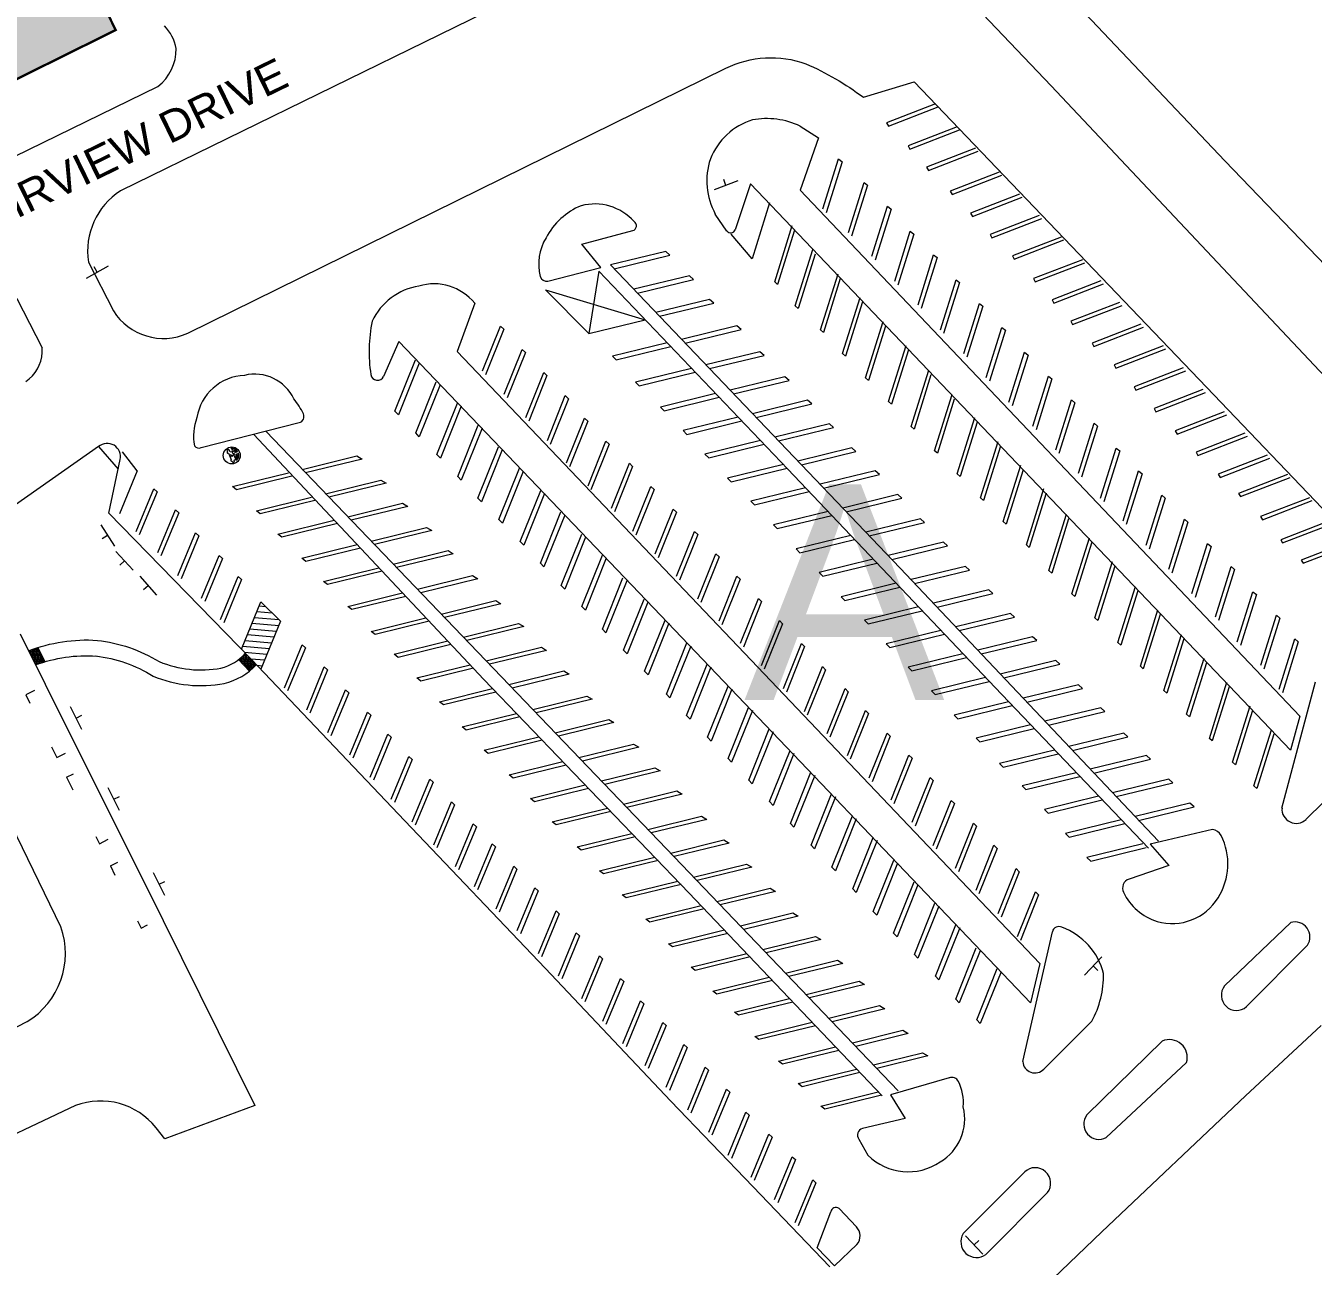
# Model space of a CAD drawing. Header units: feet. Extents: x 6763715 to 6770513, y 1886699 to 1891873.
# Drawn here: x 6764640.9 to 6765047.1, y 1890663.3 to 1891054.6 of the extents above; entities that cross this region are included whole.
import ezdxf

# ---------------------------------------------------------------- set-up
doc = ezdxf.new("R2010")
doc.units = ezdxf.units.FT
doc.header["$LTSCALE"] = 48
doc.header["$MEASUREMENT"] = 0
doc.linetypes.add('PHANTOM2', pattern=[1.25, 0.625, -0.125, 0.125, -0.125, 0.125, -0.125])
doc.layers.get('0').update_dxf_attribs({"lineweight": 0})
doc.layers.add('C-BLDG', color=7, linetype='Continuous')
doc.layers.add('C-ROAD-IDEN', color=7, linetype='Continuous')
for name, color, linetype, lineweight in [('C-BLDG-HTCH', 253, 'Continuous', 0), ('C-PKNG-IDEN', 7, 'Continuous', 0), ('C-PKNG-STRP', 3, 'Continuous', 0), ('C-PROP', 7, 'PHANTOM2', 0), ('C-ROAD', 5, 'Continuous', 0), ('Crosswalk_Stripping', 3, 'Continuous', 0), ('L-SITE-WALK', 6, 'Continuous', 0)]:
    doc.layers.add(name, color=color, linetype=linetype, lineweight=lineweight)
doc.styles.add('Campus_Base_Map_NEW$0$STANDARD', font='arial.ttf', dxfattribs={"height": 3.8})
doc.styles.get("Standard").update_dxf_attribs({"font": 'arial.ttf'})
pattern_1 = [(0, (-9e-11, 0), (-1e-17, 0.27063293875), [0.15625, -0.3125]), (120, (-9e-11, 0), (-0.234375000058, -0.135316469375), [0.15625, -0.3125]), (60, (0.15625, 0), (-0.234375000058, 0.135316469375), [0.15625, -0.3125])]

# ---------------------------------------------------------------- blocks, each defined once
blk = doc.blocks.new('Campus_Base_Map_NEW$0$S1')
for points in [[(-0.0833, 0), (0.0833, 0)], [(0, 0), (0, -0.0417)]]:
    blk.add_lwpolyline(points)
blk = doc.blocks.new('Campus_Base_Map_NEW$0$emergency')
at = {"layer": 'C-PKNG-STRP'}
for points in [[(563930.5, 157354.372), (563930.538, 157354.372), (563930.53, 157354.422), (563930.5, 157354.432), (563930.49, 157354.485), (563930.288, 157354.485), (563930.258, 157354.432), (563930.183, 157354.426), (563930.175, 157354.372)], [(563930.175, 157354.372), (563930.216, 157354.372)], [(563930.267, 157354.372), (563930.449, 157354.372)], [(563930.355, 157354.407), (563930.335, 157354.407), (563930.335, 157354.426), (563930.355, 157354.426)], [(563930.355, 157354.426), (563930.355, 157354.445), (563930.374, 157354.445), (563930.374, 157354.426)], [(563930.374, 157354.407), (563930.374, 157354.387), (563930.355, 157354.387), (563930.355, 157354.407)], [(563930.374, 157354.426), (563930.393, 157354.426), (563930.393, 157354.407), (563930.374, 157354.407)]]:
    blk.add_lwpolyline(points, dxfattribs=at)
blk.add_circle((563930.358, 157354.428), 0.222, dxfattribs=at)
for centre, radius, start, end in [((563930.358, 157354.428), 0.187, 95.226, 162.5265), ((563930.358, 157354.428), 0.153, 96.3996, 158.442), ((563930.358, 157354.428), 0.187, 17.4735, 84.774), ((563930.358, 157354.428), 0.153, 21.558, 83.6004), ((563930.242, 157354.372), 0.0257, 180.8603, 359.1397), ((563930.358, 157354.428), 0.119, 98.2555, 151.7485), ((563930.358, 157354.428), 0.119, 28.2515, 81.7445), ((563930.474, 157354.372), 0.0257, 180.8603, 359.1397)]:
    blk.add_arc(centre, radius, start, end, dxfattribs=at)
blk.add_ellipse((563930.354, 157354.484), major_axis=(0, -0.0262), ratio=0.44753, start_param=1.614119, end_param=4.669067, dxfattribs=at)

msp = doc.modelspace()

# ---------------------------------------------------------------- hatches: boundary and pattern name
at = {"layer": 'C-BLDG-HTCH'}
h = msp.add_hatch(color=256, dxfattribs=at)
edge = h.paths.add_edge_path()
edge.add_line((6764462.79, 1890987.4), (6764477.3, 1890958.14))
edge.add_line((6764477.3, 1890958.14), (6764540.62, 1890989.52))
edge.add_line((6764540.62, 1890989.52), (6764538.77, 1890993.25))
edge.add_line((6764538.77, 1890993.25), (6764542.35, 1890995.03))
edge.add_arc((6764554, 1891000.8), 13, 206.3668, 276.3216)
edge.add_line((6764555.43, 1890987.88), (6764555.36, 1890988.55))
edge.add_arc((6764554, 1891000.8), 12.33, 267.3557, 276.3216, ccw=False)
edge.add_line((6764553.43, 1890988.48), (6764553.55, 1890990.16))
edge.add_line((6764553.55, 1890990.16), (6764562.74, 1890994.72))
edge.add_line((6764562.74, 1890994.72), (6764564.15, 1890993.8))
edge.add_arc((6764554, 1891000.8), 12.33, 316.4121, 325.3779, ccw=False)
edge.add_line((6764562.93, 1890992.3), (6764563.41, 1890991.84))
edge.add_arc((6764554.02, 1891000.79), 12.97, 316.375, 386.4644)
edge.add_line((6764565.64, 1891006.57), (6764569.37, 1891008.42))
edge.add_line((6764569.37, 1891008.42), (6764570.92, 1891005.29))
edge.add_line((6764570.92, 1891005.29), (6764570.48, 1891005.07))
edge.add_line((6764570.48, 1891005.07), (6764570.92, 1891004.17))
edge.add_line((6764570.92, 1891004.17), (6764572.13, 1891004.77))
edge.add_line((6764572.13, 1891004.77), (6764571.98, 1891005.07))
edge.add_line((6764571.98, 1891005.07), (6764669.25, 1891053.28))
edge.add_line((6764669.25, 1891053.28), (6764654.74, 1891082.55))
edge.add_line((6764654.74, 1891082.55), (6764587.62, 1891049.28))
edge.add_line((6764587.62, 1891049.28), (6764584.07, 1891056.45))
edge.add_line((6764584.07, 1891056.45), (6764587.74, 1891058.27))
edge.add_line((6764587.74, 1891058.27), (6764587.19, 1891059.39))
edge.add_line((6764587.19, 1891059.39), (6764572.17, 1891051.95))
edge.add_line((6764572.17, 1891051.95), (6764561.07, 1891074.35))
edge.add_line((6764561.07, 1891074.35), (6764561.67, 1891074.64))
edge.add_line((6764561.67, 1891074.64), (6764561.08, 1891075.84))
edge.add_line((6764561.08, 1891075.84), (6764560.48, 1891075.54))
edge.add_line((6764560.48, 1891075.54), (6764555.15, 1891086.29))
edge.add_line((6764555.15, 1891086.29), (6764555.75, 1891086.59))
edge.add_line((6764555.75, 1891086.59), (6764555.16, 1891087.78))
edge.add_line((6764555.16, 1891087.78), (6764554.56, 1891087.49))
edge.add_line((6764554.56, 1891087.49), (6764549.23, 1891098.24))
edge.add_line((6764549.23, 1891098.24), (6764549.83, 1891098.53))
edge.add_line((6764549.83, 1891098.53), (6764549.23, 1891099.73))
edge.add_line((6764549.23, 1891099.73), (6764548.64, 1891099.43))
edge.add_line((6764548.64, 1891099.43), (6764543.31, 1891110.19))
edge.add_line((6764543.31, 1891110.19), (6764543.9, 1891110.48))
edge.add_line((6764543.9, 1891110.48), (6764543.31, 1891111.68))
edge.add_line((6764543.31, 1891111.68), (6764542.71, 1891111.38))
edge.add_line((6764542.71, 1891111.38), (6764537.39, 1891122.13))
edge.add_line((6764537.39, 1891122.13), (6764537.98, 1891122.43))
edge.add_line((6764537.98, 1891122.43), (6764537.39, 1891123.62))
edge.add_line((6764537.39, 1891123.62), (6764536.79, 1891123.33))
edge.add_line((6764536.79, 1891123.33), (6764531.46, 1891134.08))
edge.add_line((6764531.46, 1891134.08), (6764532.06, 1891134.37))
edge.add_line((6764532.06, 1891134.37), (6764531.47, 1891135.57))
edge.add_line((6764531.47, 1891135.57), (6764530.87, 1891135.27))
edge.add_line((6764530.87, 1891135.27), (6764525.54, 1891146.02))
edge.add_line((6764525.54, 1891146.02), (6764526.14, 1891146.32))
edge.add_line((6764526.14, 1891146.32), (6764525.55, 1891147.51))
edge.add_line((6764525.55, 1891147.51), (6764524.95, 1891147.22))
edge.add_line((6764524.95, 1891147.22), (6764519.62, 1891157.97))
edge.add_line((6764519.62, 1891157.97), (6764520.22, 1891158.27))
edge.add_line((6764520.22, 1891158.27), (6764519.63, 1891159.46))
edge.add_line((6764519.63, 1891159.46), (6764519.03, 1891159.16))
edge.add_line((6764519.03, 1891159.16), (6764513.7, 1891169.92))
edge.add_line((6764513.7, 1891169.92), (6764514.3, 1891170.21))
edge.add_line((6764514.3, 1891170.21), (6764513.7, 1891171.41))
edge.add_line((6764513.7, 1891171.41), (6764513.11, 1891171.11))
edge.add_line((6764513.11, 1891171.11), (6764507.78, 1891181.86))
edge.add_line((6764507.78, 1891181.86), (6764508.37, 1891182.16))
edge.add_line((6764508.37, 1891182.16), (6764507.78, 1891183.35))
edge.add_line((6764507.78, 1891183.35), (6764506.59, 1891182.76))
edge.add_line((6764506.59, 1891182.76), (6764506.74, 1891182.46))
edge.add_line((6764506.74, 1891182.46), (6764466.12, 1891162.33))
edge.add_line((6764466.12, 1891162.33), (6764465.97, 1891162.63))
edge.add_line((6764465.97, 1891162.63), (6764464.78, 1891162.04))
edge.add_line((6764464.78, 1891162.04), (6764465.37, 1891160.84))
edge.add_line((6764465.37, 1891160.84), (6764465.97, 1891161.14))
edge.add_line((6764465.97, 1891161.14), (6764471.3, 1891150.39))
edge.add_line((6764471.3, 1891150.39), (6764470.7, 1891150.09))
edge.add_line((6764470.7, 1891150.09), (6764471.29, 1891148.89))
edge.add_line((6764471.29, 1891148.89), (6764471.89, 1891149.19))
edge.add_line((6764471.89, 1891149.19), (6764477.22, 1891138.44))
edge.add_line((6764477.22, 1891138.44), (6764476.62, 1891138.14))
edge.add_line((6764476.62, 1891138.14), (6764477.21, 1891136.95))
edge.add_line((6764477.21, 1891136.95), (6764477.81, 1891137.24))
edge.add_line((6764477.81, 1891137.24), (6764483.14, 1891126.49))
edge.add_line((6764483.14, 1891126.49), (6764482.54, 1891126.2))
edge.add_line((6764482.54, 1891126.2), (6764483.13, 1891125))
edge.add_line((6764483.13, 1891125), (6764483.73, 1891125.3))
edge.add_line((6764483.73, 1891125.3), (6764489.06, 1891114.55))
edge.add_line((6764489.06, 1891114.55), (6764488.46, 1891114.25))
edge.add_line((6764488.46, 1891114.25), (6764489.05, 1891113.06))
edge.add_line((6764489.05, 1891113.06), (6764489.65, 1891113.35))
edge.add_line((6764489.65, 1891113.35), (6764494.98, 1891102.6))
edge.add_line((6764494.98, 1891102.6), (6764494.38, 1891102.3))
edge.add_line((6764494.38, 1891102.3), (6764494.98, 1891101.11))
edge.add_line((6764494.98, 1891101.11), (6764495.57, 1891101.41))
edge.add_line((6764495.57, 1891101.41), (6764500.9, 1891090.65))
edge.add_line((6764500.9, 1891090.65), (6764500.31, 1891090.36))
edge.add_line((6764500.31, 1891090.36), (6764500.9, 1891089.16))
edge.add_line((6764500.9, 1891089.16), (6764501.49, 1891089.46))
edge.add_line((6764501.49, 1891089.46), (6764506.82, 1891078.71))
edge.add_line((6764506.82, 1891078.71), (6764506.23, 1891078.41))
edge.add_line((6764506.23, 1891078.41), (6764506.82, 1891077.22))
edge.add_line((6764506.82, 1891077.22), (6764507.42, 1891077.51))
edge.add_line((6764507.42, 1891077.51), (6764512.75, 1891066.76))
edge.add_line((6764512.75, 1891066.76), (6764512.15, 1891066.47))
edge.add_line((6764512.15, 1891066.47), (6764512.74, 1891065.27))
edge.add_line((6764512.74, 1891065.27), (6764513.34, 1891065.57))
edge.add_line((6764513.34, 1891065.57), (6764518.67, 1891054.82))
edge.add_line((6764518.67, 1891054.82), (6764518.07, 1891054.52))
edge.add_line((6764518.07, 1891054.52), (6764518.66, 1891053.32))
edge.add_line((6764518.66, 1891053.32), (6764519.26, 1891053.62))
edge.add_line((6764519.26, 1891053.62), (6764530.36, 1891031.22))
edge.add_line((6764530.36, 1891031.22), (6764512.44, 1891022.34))
edge.add_line((6764512.44, 1891022.34), (6764513, 1891021.22))
edge.add_line((6764513, 1891021.22), (6764521.96, 1891025.66))
edge.add_line((6764521.96, 1891025.66), (6764525.51, 1891018.49))
edge.add_line((6764525.51, 1891018.49), (6764462.79, 1890987.4))
at = {"layer": 'Crosswalk_Stripping'}
h = msp.add_hatch(dxfattribs=at)
h.set_pattern_fill('ANSI31', color=256, scale=15, angle=130, style=0)
h.set_pattern_definition([(175, (-9e-11, 0), (-0.16341701765, -1.8678650589), [])])
h.paths.add_polyline_path([(6764721.22, 1890866.8), (6764715.07, 1890872.89), (6764708.93, 1890857.98), (6764712.12, 1890854.71), (6764714.99, 1890851.69)])
at = {"layer": 'L-SITE-WALK'}
h = msp.add_hatch(dxfattribs=at)
h.set_pattern_fill('HEX', color=256, scale=1.25, style=0)
h.set_pattern_definition(pattern_1)
h.paths.add_polyline_path([(6764644.64, 1890858.45, 0.015163), (6764641.76, 1890857.43), (6764643.98, 1890852.96, -0.016663), (6764646.84, 1890853.93)])
h = msp.add_hatch(dxfattribs=at)
h.set_pattern_fill('HEX', color=256, scale=1.25, style=0)
h.set_pattern_definition(pattern_1)
h.paths.add_polyline_path([(6764712.12, 1890854.71), (6764710.23, 1890856.65, -0.045872), (6764708.02, 1890854.66), (6764711.46, 1890851.04, 0.035509), (6764713.68, 1890853.07)])

# ---------------------------------------------------------------- linework, layer by layer
at = {"layer": 'C-BLDG', "const_width": 0.75}
msp.add_lwpolyline([(6764571.98, 1891005.07), (6764669.25, 1891053.28), (6764654.74, 1891082.55), (6764587.62, 1891049.28)], dxfattribs=at)
at = {"layer": 'C-PKNG-STRP'}
for p, q in [((6764821.64, 1890977.19), (6764818.53, 1890957.56)), ((6764818.53, 1890957.56), (6764804.86, 1890971.36)), ((6764804.86, 1890971.36), (6764836.27, 1890961.88)), ((6764818.53, 1890957.56), (6764836.27, 1890961.88)), ((6764712.7, 1890925.74), (6764785.42, 1890848.36)), ((6764845.42, 1890792.46), (6764716.57, 1890926.73)), ((6764708.93, 1890857.98), (6764715.07, 1890872.89)), ((6764715.07, 1890872.89), (6764721.22, 1890866.8)), ((6764721.22, 1890866.8), (6764714.98, 1890851.66)), ((6764785.42, 1890848.36), (6764850.08, 1890781.13)), ((6764916.13, 1890718.65), (6764845.42, 1890792.46)), ((6764850.08, 1890781.13), (6764911.05, 1890717))]:
    msp.add_line(p, q, dxfattribs=at)
for points in [[(6764927.87, 1891029.96), (6764912.45, 1891023.98), (6764913.02, 1891022.94), (6764928.69, 1891029.02)], [(6764934.68, 1891022.75), (6764919.26, 1891016.77), (6764919.82, 1891015.73), (6764935.5, 1891021.81)], [(6764940.48, 1891016.02), (6764925.07, 1891010.04), (6764925.63, 1891009), (6764941.31, 1891015.08)], [(6764892.36, 1890996.82), (6764897.3, 1891012.6), (6764898.4, 1891011.7), (6764893.37, 1890995.62)], [(6764900.41, 1890989.44), (6764905.35, 1891005.22), (6764906.46, 1891004.32), (6764901.42, 1890988.24)], [(6764947.95, 1891008.43), (6764932.53, 1891002.45), (6764933.09, 1891001.41), (6764948.77, 1891007.49)], [(6764954.35, 1891001.51), (6764938.94, 1890995.53), (6764939.5, 1890994.49), (6764955.18, 1891000.57)], [(6764875.53, 1890998.75), (6764870.09, 1890981.1), (6764863.42, 1890988.86)], [(6764907.82, 1890981.9), (6764912.76, 1890997.68), (6764913.87, 1890996.78), (6764908.84, 1890980.7)], [(6764960.55, 1890994.79), (6764945.14, 1890988.81), (6764945.7, 1890987.77), (6764961.38, 1890993.85)], [(6764883.41, 1890990.12), (6764878.06, 1890973.02), (6764877.15, 1890973.85), (6764882.69, 1890991.57)], [(6764915, 1890974), (6764919.93, 1890989.79), (6764921.04, 1890988.88), (6764916.01, 1890972.8)], [(6764967.55, 1890987.98), (6764952.14, 1890982), (6764952.7, 1890980.96), (6764968.38, 1890987.04)], [(6764842.77, 1890983.4), (6764825.34, 1890979.16)], [(6764826.48, 1890977.97), (6764844.06, 1890982.25), (6764842.77, 1890983.4)], [(6764889.88, 1890982.56), (6764884.53, 1890965.46), (6764883.62, 1890966.28), (6764889.16, 1890984.01)], [(6764922.36, 1890966.61), (6764927.29, 1890982.39), (6764928.4, 1890981.49), (6764923.37, 1890965.41)], [(6764974.21, 1890980.82), (6764958.8, 1890974.84), (6764959.36, 1890973.8), (6764975.04, 1890979.88)], [(6764995.03, 1890795.13), (6764946.67, 1890845.82), (6764881.33, 1890914.72), (6764821.64, 1890977.19)], [(6764825.34, 1890979.16), (6764916.76, 1890883.48), (6764998.22, 1890797.33)], [(6764897.84, 1890974.93), (6764892.49, 1890957.83), (6764891.58, 1890958.65), (6764897.12, 1890976.38)], [(6764850.28, 1890975.76), (6764832.68, 1890971.48)], [(6764833.82, 1890970.29), (6764851.58, 1890974.61), (6764850.28, 1890975.76)], [(6764929.43, 1890958.71), (6764934.36, 1890974.49), (6764935.47, 1890973.59), (6764930.44, 1890957.51)], [(6764980.07, 1890974.14), (6764964.65, 1890968.16), (6764965.21, 1890967.12), (6764980.89, 1890973.2)], [(6764856.6, 1890968.3), (6764839.67, 1890964.17)], [(6764840.8, 1890962.98), (6764857.9, 1890967.14), (6764856.6, 1890968.3)], [(6764904.8, 1890967.48), (6764899.45, 1890950.38), (6764898.54, 1890951.2), (6764904.08, 1890968.93)], [(6764936.79, 1890951.27), (6764941.73, 1890967.05), (6764942.83, 1890966.15), (6764937.8, 1890950.06)], [(6764985.97, 1890967.36), (6764970.56, 1890961.38), (6764971.12, 1890960.34), (6764986.8, 1890966.42)], [(6764865.22, 1890959.93), (6764847.77, 1890955.68)], [(6764848.91, 1890954.49), (6764866.52, 1890958.78), (6764865.22, 1890959.93)], [(6764912.07, 1890959.83), (6764906.72, 1890942.73), (6764905.8, 1890943.56), (6764911.35, 1890961.28)], [(6764992.68, 1890960.45), (6764977.26, 1890954.47), (6764977.82, 1890953.43), (6764993.5, 1890959.51)], [(6764785, 1890945.71), (6764790.66, 1890959.85), (6764791.67, 1890958.86), (6764785.92, 1890944.5)], [(6764943.9, 1890943.67), (6764948.84, 1890959.45), (6764949.95, 1890958.55), (6764944.91, 1890942.47)], [(6764791.81, 1890938.4), (6764797.47, 1890952.54), (6764798.48, 1890951.55), (6764792.73, 1890937.19)], [(6764843.24, 1890954.58), (6764825.98, 1890950.38), (6764827.15, 1890949.19), (6764844.38, 1890953.39)], [(6764872.5, 1890951.79), (6764855.46, 1890947.64)], [(6764856.6, 1890946.45), (6764873.79, 1890950.64), (6764872.5, 1890951.79)], [(6764919.33, 1890952.34), (6764913.98, 1890935.24), (6764913.07, 1890936.06), (6764918.61, 1890953.78)], [(6764999.68, 1890953.64), (6764984.26, 1890947.66), (6764984.82, 1890946.62), (6765000.5, 1890952.7)], [(6764764.98, 1890948.23), (6764758.42, 1890931.84), (6764757.3, 1890933.01), (6764763.78, 1890949.19)], [(6764951.02, 1890935.87), (6764955.96, 1890951.65), (6764957.07, 1890950.75), (6764952.03, 1890934.67)], [(6764798.62, 1890931.09), (6764804.28, 1890945.23), (6764805.29, 1890944.25), (6764799.54, 1890929.88)], [(6764850.93, 1890946.54), (6764833.25, 1890942.23), (6764834.43, 1890941.05), (6764852.07, 1890945.35)], [(6764880.36, 1890943.91), (6764863.05, 1890939.7)], [(6764864.19, 1890938.5), (6764881.66, 1890942.76), (6764880.36, 1890943.91)], [(6764926.45, 1890944.49), (6764921.1, 1890927.39), (6764920.19, 1890928.21), (6764925.73, 1890945.94)], [(6764958.58, 1890928.33), (6764963.52, 1890944.11), (6764964.63, 1890943.21), (6764959.6, 1890927.13)], [(6765005.98, 1890946.72), (6764990.56, 1890940.74), (6764991.13, 1890939.7), (6765006.81, 1890945.78)], [(6764771.58, 1890941.36), (6764765.02, 1890924.98), (6764763.9, 1890926.15), (6764770.38, 1890942.32)], [(6765012.24, 1890939.85), (6764996.82, 1890933.87), (6764997.38, 1890932.83), (6765013.06, 1890938.91)], [(6764778.23, 1890934.6), (6764771.67, 1890918.22), (6764770.55, 1890919.38), (6764777.03, 1890935.56)], [(6764805.43, 1890923.78), (6764811.09, 1890937.93), (6764812.11, 1890936.94), (6764806.35, 1890922.57)], [(6764858.52, 1890938.59), (6764841.12, 1890934.35), (6764842.29, 1890933.17), (6764859.66, 1890937.4)], [(6764887.53, 1890936.46), (6764870.18, 1890932.24)], [(6764871.32, 1890931.05), (6764888.82, 1890935.31), (6764887.53, 1890936.46)], [(6764933.81, 1890936.85), (6764928.46, 1890919.75), (6764927.55, 1890920.57), (6764933.1, 1890938.29)], [(6764965.8, 1890920.83), (6764970.73, 1890936.62), (6764971.84, 1890935.71), (6764966.81, 1890919.63)], [(6765018.94, 1890932.79), (6765003.53, 1890926.81), (6765004.09, 1890925.77), (6765019.77, 1890931.85)], [(6764784.83, 1890927.68), (6764778.27, 1890911.3), (6764777.16, 1890912.47), (6764783.64, 1890928.64)], [(6764811.49, 1890916.71), (6764817.15, 1890930.85), (6764818.17, 1890929.87), (6764812.41, 1890915.5)], [(6764865.65, 1890931.13), (6764848.28, 1890926.91), (6764849.45, 1890925.72), (6764866.79, 1890929.94)], [(6764894.39, 1890929.06), (6764877.21, 1890924.87)], [(6764878.35, 1890923.68), (6764895.68, 1890927.91), (6764894.39, 1890929.06)], [(6764941.02, 1890929.55), (6764935.67, 1890912.45), (6764934.76, 1890913.27), (6764940.31, 1890931)], [(6764972.96, 1890913.43), (6764977.89, 1890929.22), (6764979, 1890928.32), (6764973.97, 1890912.23)], [(6764818.25, 1890909.45), (6764823.91, 1890923.59), (6764824.93, 1890922.61), (6764819.17, 1890908.24)], [(6764872.68, 1890923.77), (6764855.15, 1890919.5), (6764856.32, 1890918.32), (6764873.82, 1890922.58)], [(6764948.39, 1890922), (6764943.03, 1890904.9), (6764942.12, 1890905.73), (6764947.67, 1890923.45)], [(6765025.49, 1890926.12), (6765010.08, 1890920.14), (6765010.64, 1890919.1), (6765026.32, 1890925.18)], [(6764676.03, 1890914.25), (6764671.39, 1890920.16)], [(6764791.19, 1890920.81), (6764784.63, 1890904.43), (6764783.51, 1890905.6), (6764789.99, 1890921.77)], [(6764901.45, 1890921.46), (6764884.44, 1890917.31)], [(6764885.58, 1890916.12), (6764902.75, 1890920.31), (6764901.45, 1890921.46)], [(6764979.98, 1890905.59), (6764984.92, 1890921.37), (6764986.02, 1890920.47), (6764980.99, 1890904.38)], [(6764728.1, 1890914.68), (6764745.33, 1890918.95), (6764746.99, 1890917.94)], [(6764746.99, 1890917.94), (6764729.16, 1890913.58)], [(6764825.65, 1890902.45), (6764831.32, 1890916.6), (6764832.33, 1890915.61), (6764826.57, 1890901.25)], [(6764879.91, 1890916.21), (6764862.21, 1890911.9), (6764863.38, 1890910.72), (6764881.05, 1890915.02)], [(6764955.5, 1890914.51), (6764950.15, 1890897.4), (6764949.24, 1890898.23), (6764954.78, 1890915.95)], [(6765032.5, 1890919.12), (6765017.08, 1890913.14), (6765017.64, 1890912.1), (6765033.32, 1890918.17)], [(6764676.03, 1890914.25), (6764670.43, 1890900.67)], [(6764724.8, 1890912.51), (6764707.31, 1890908.24), (6764706.04, 1890909.22), (6764723.77, 1890913.61)], [(6764735.47, 1890907), (6764752.89, 1890911.31), (6764754.55, 1890910.3)], [(6764797.79, 1890914.05), (6764791.23, 1890897.67), (6764790.11, 1890898.83), (6764796.59, 1890915.01)], [(6764908.86, 1890914.21), (6764891.45, 1890909.97)], [(6764892.59, 1890908.78), (6764910.16, 1890913.06), (6764908.86, 1890914.21)], [(6764987.03, 1890898.43), (6764991.97, 1890914.22), (6764993.08, 1890913.31), (6764988.05, 1890897.23)], [(6765038.93, 1890913.09), (6765023.52, 1890907.11), (6765024.08, 1890906.07), (6765039.76, 1890912.15)], [(6764675.69, 1890895.02), (6764681.26, 1890908.52), (6764682.28, 1890907.58), (6764676.69, 1890893.99)], [(6764754.55, 1890910.3), (6764736.53, 1890905.89)], [(6764804.54, 1890907.09), (6764797.98, 1890890.71), (6764796.87, 1890891.87), (6764803.35, 1890908.05)], [(6764832.41, 1890895.15), (6764838.08, 1890909.29), (6764839.09, 1890908.3), (6764833.34, 1890893.94)], [(6764886.89, 1890908.86), (6764869.62, 1890904.66), (6764870.79, 1890903.47), (6764888.02, 1890907.67)], [(6764962.81, 1890907.16), (6764957.46, 1890890.06), (6764956.54, 1890890.88), (6764962.09, 1890908.61)], [(6764732.05, 1890904.8), (6764714.87, 1890900.6), (6764713.61, 1890901.59), (6764731.02, 1890905.9)], [(6764742.47, 1890899.74), (6764759.7, 1890904), (6764761.36, 1890902.99)], [(6764915.97, 1890906.71), (6764898.61, 1890902.48)], [(6764899.74, 1890901.29), (6764917.27, 1890905.56), (6764915.97, 1890906.71)], [(6764994.3, 1890890.74), (6764999.24, 1890906.52), (6765000.34, 1890905.62), (6764995.31, 1890889.54)], [(6765045.84, 1890905.74), (6765030.43, 1890899.76), (6765030.99, 1890898.72), (6765046.67, 1890904.8)], [(6764682.54, 1890888.41), (6764688.1, 1890901.91), (6764689.13, 1890900.97), (6764683.53, 1890887.38)], [(6764761.36, 1890902.99), (6764743.53, 1890898.63)], [(6764810.9, 1890900.27), (6764804.34, 1890883.89), (6764803.22, 1890885.05), (6764809.7, 1890901.23)], [(6764839.47, 1890887.99), (6764845.13, 1890902.14), (6764846.15, 1890901.15), (6764840.39, 1890886.78)], [(6764894, 1890901.36), (6764876.73, 1890897.16), (6764877.9, 1890895.97), (6764895.13, 1890900.17)], [(6764923.14, 1890899.12), (6764905.85, 1890894.91)], [(6764906.99, 1890893.71), (6764924.43, 1890897.96), (6764923.14, 1890899.12)], [(6764969.88, 1890899.06), (6764964.53, 1890881.96), (6764963.62, 1890882.79), (6764969.17, 1890900.51)], [(6764739.18, 1890897.57), (6764721.69, 1890893.29), (6764720.42, 1890894.28), (6764738.14, 1890898.67)], [(6764749.85, 1890892.05), (6764767.27, 1890896.36), (6764768.93, 1890895.36)], [(6764768.93, 1890895.36), (6764750.91, 1890890.95)], [(6764846.17, 1890880.98), (6764851.84, 1890895.12), (6764852.85, 1890894.14), (6764847.1, 1890879.77)], [(6765001.47, 1890883.14), (6765006.4, 1890898.92), (6765007.51, 1890898.02), (6765002.48, 1890881.94)], [(6765052.21, 1890898.47), (6765036.79, 1890892.49), (6765037.35, 1890891.45), (6765053.03, 1890897.53)], [(6764688.85, 1890881.14), (6764694.42, 1890894.64), (6764695.44, 1890893.7), (6764689.85, 1890880.12)], [(6764746.43, 1890889.85), (6764729.25, 1890885.65), (6764727.98, 1890886.64), (6764745.4, 1890890.95)], [(6764817.5, 1890893.25), (6764810.94, 1890876.87), (6764809.83, 1890878.04), (6764816.31, 1890894.22)], [(6764901.2, 1890893.77), (6764883.89, 1890889.56), (6764885.07, 1890888.38), (6764902.33, 1890892.58)], [(6764930.4, 1890891.72), (6764912.95, 1890887.47)], [(6764914.09, 1890886.28), (6764931.69, 1890890.57), (6764930.4, 1890891.72)], [(6764977.19, 1890891.67), (6764971.84, 1890874.57), (6764970.93, 1890875.39), (6764976.48, 1890893.11)], [(6765008.78, 1890875.5), (6765013.72, 1890891.28), (6765014.82, 1890890.38), (6765009.79, 1890874.29)], [(6765058.7, 1890892.05), (6765043.28, 1890886.07), (6765043.85, 1890885.03), (6765059.53, 1890891.11)], [(6764696.36, 1890874), (6764701.92, 1890887.5), (6764702.95, 1890886.56), (6764697.35, 1890872.97)], [(6764756.82, 1890884.79), (6764774.08, 1890889.06), (6764775.74, 1890888.05)], [(6764775.74, 1890888.05), (6764757.88, 1890883.68)], [(6764824, 1890886.64), (6764817.44, 1890870.25), (6764816.33, 1890871.42), (6764822.81, 1890887.6)], [(6764852.93, 1890873.87), (6764858.6, 1890888.01), (6764859.61, 1890887.03), (6764853.85, 1890872.66)], [(6764753.28, 1890882.56), (6764736.06, 1890878.35), (6764734.79, 1890879.33), (6764752.25, 1890883.65)], [(6764908.26, 1890886.33), (6764891.16, 1890882.16), (6764892.33, 1890880.98), (6764909.39, 1890885.13)], [(6764937.32, 1890884.07), (6764920.16, 1890879.89)], [(6764921.29, 1890878.7), (6764938.61, 1890882.91), (6764937.32, 1890884.07)], [(6764984.41, 1890884.12), (6764979.06, 1890867.02), (6764978.14, 1890867.84), (6764983.69, 1890885.57)], [(6765016.19, 1890868.2), (6765021.13, 1890883.98), (6765022.23, 1890883.08), (6765017.2, 1890867)], [(6764702.34, 1890867.32), (6764707.9, 1890880.83), (6764708.93, 1890879.88), (6764703.33, 1890866.3)], [(6764764.42, 1890876.87), (6764781.8, 1890881.17), (6764783.46, 1890880.16)], [(6764783.46, 1890880.16), (6764765.48, 1890875.77)], [(6764830.46, 1890879.47), (6764823.9, 1890863.09), (6764822.79, 1890864.26), (6764829.27, 1890880.43)], [(6764859.59, 1890866.86), (6764865.25, 1890881), (6764866.26, 1890880.02), (6764860.51, 1890865.65)], [(6764915.45, 1890878.74), (6764898.07, 1890874.51), (6764899.24, 1890873.33), (6764916.58, 1890877.55)], [(6764760.75, 1890874.61), (6764743.78, 1890870.46), (6764742.51, 1890871.45), (6764759.72, 1890875.71)], [(6764944.68, 1890876.67), (6764927.22, 1890872.42)], [(6764928.35, 1890871.23), (6764945.97, 1890875.52), (6764944.68, 1890876.67)], [(6764991.67, 1890876.33), (6764986.32, 1890859.22), (6764985.41, 1890860.05), (6764990.96, 1890877.77)], [(6765023.06, 1890860.3), (6765028, 1890876.08), (6765029.1, 1890875.18), (6765024.07, 1890859.1)], [(6764771.94, 1890869.03), (6764789.12, 1890873.28), (6764790.78, 1890872.27)], [(6764790.78, 1890872.27), (6764773, 1890867.93)], [(6764837.16, 1890872.81), (6764830.6, 1890856.43), (6764829.49, 1890857.59), (6764835.96, 1890873.77)], [(6764866.34, 1890859.8), (6764872.01, 1890873.94), (6764873.02, 1890872.96), (6764867.27, 1890858.59)], [(6764922.53, 1890871.28), (6764905.43, 1890867.11), (6764906.6, 1890865.93), (6764923.66, 1890870.08)], [(6764768.15, 1890866.74), (6764751.1, 1890862.57), (6764749.83, 1890863.56), (6764767.12, 1890867.84)], [(6764843.76, 1890866.19), (6764837.2, 1890849.81), (6764836.08, 1890850.98), (6764842.56, 1890867.15)], [(6764872.95, 1890852.84), (6764878.61, 1890866.98), (6764879.63, 1890865.99), (6764873.87, 1890851.63)], [(6764951.54, 1890869.22), (6764934.24, 1890865)], [(6764935.36, 1890863.81), (6764952.84, 1890868.06), (6764951.54, 1890869.22)], [(6764998.79, 1890868.88), (6764993.44, 1890851.77), (6764992.52, 1890852.6), (6764998.07, 1890870.32)], [(6765030.47, 1890852.86), (6765035.41, 1890868.64), (6765036.51, 1890867.74), (6765031.48, 1890851.65)], [(6764778.92, 1890861.76), (6764796.37, 1890866.08), (6764798.03, 1890865.07)], [(6764798.03, 1890865.07), (6764779.97, 1890860.66)], [(6764929.56, 1890863.86), (6764912.3, 1890859.66), (6764913.47, 1890858.48), (6764930.69, 1890862.67)], [(6765006.2, 1890861.18), (6765000.85, 1890844.08), (6764999.94, 1890844.91), (6765005.49, 1890862.63)], [(6764722.49, 1890845.79), (6764728.05, 1890859.29), (6764729.08, 1890858.35), (6764723.48, 1890844.76)], [(6764775.01, 1890859.44), (6764758.35, 1890855.37), (6764757.09, 1890856.36), (6764773.98, 1890860.54)], [(6764786.1, 1890854.27), (6764803.53, 1890858.58), (6764805.19, 1890857.58)], [(6764850.67, 1890858.94), (6764844.11, 1890842.55), (6764842.99, 1890843.72), (6764849.47, 1890859.9)], [(6764879.91, 1890845.58), (6764885.57, 1890859.72), (6764886.58, 1890858.74), (6764880.83, 1890844.37)], [(6764958.5, 1890861.86), (6764941.19, 1890857.65)], [(6764942.32, 1890856.45), (6764959.8, 1890860.71), (6764958.5, 1890861.86)], [(6765036.29, 1890845.38), (6765041.23, 1890861.16), (6765042.34, 1890860.26), (6765037.3, 1890844.18)], [(6764805.19, 1890857.58), (6764787.16, 1890853.17)], [(6764936.53, 1890856.51), (6764919.26, 1890852.31), (6764920.43, 1890851.12), (6764937.66, 1890855.32)], [(6764965.81, 1890854.37), (6764948.32, 1890850.11)], [(6764949.45, 1890848.91), (6764967.11, 1890853.22), (6764965.81, 1890854.37)], [(6765013.37, 1890853.69), (6765008.02, 1890836.58), (6765007.1, 1890837.41), (6765012.65, 1890855.13)], [(6764729.49, 1890838.84), (6764735.05, 1890852.34), (6764736.08, 1890851.39), (6764730.48, 1890837.81)], [(6764782.08, 1890851.92), (6764765.52, 1890847.87), (6764764.25, 1890848.86), (6764781.05, 1890853.02)], [(6764793.29, 1890846.79), (6764810.65, 1890851.08), (6764812.31, 1890850.08)], [(6764857.02, 1890852.26), (6764850.46, 1890835.88), (6764849.34, 1890837.05), (6764855.82, 1890853.23)], [(6764886.52, 1890838.32), (6764892.18, 1890852.46), (6764893.2, 1890851.48), (6764887.44, 1890837.11)], [(6764812.31, 1890850.08), (6764794.34, 1890845.68)], [(6764863.62, 1890845.35), (6764857.06, 1890828.97), (6764855.95, 1890830.14), (6764862.43, 1890846.31)], [(6764943.67, 1890848.98), (6764926.57, 1890844.81), (6764927.74, 1890843.63), (6764944.8, 1890847.78)], [(6764972.98, 1890846.72), (6764955.54, 1890842.47)], [(6764956.66, 1890841.28), (6764974.27, 1890845.57), (6764972.98, 1890846.72)], [(6765020.53, 1890846.09), (6765015.18, 1890828.99), (6765014.27, 1890829.81), (6765019.81, 1890847.54)], [(6764643.67, 1890844.92), (6764640.9, 1890843.55), (6764642.19, 1890840.93)], [(6764736.15, 1890831.62), (6764741.71, 1890845.13), (6764742.74, 1890844.18), (6764737.14, 1890830.6)], [(6764789.21, 1890844.43), (6764772.63, 1890840.37), (6764771.36, 1890841.36), (6764788.16, 1890845.52)], [(6764800.83, 1890838.92), (6764817.87, 1890843.14), (6764819.53, 1890842.13)], [(6764819.53, 1890842.13), (6764801.89, 1890837.82)], [(6764893.67, 1890831.37), (6764899.33, 1890845.51), (6764900.35, 1890844.53), (6764894.59, 1890830.16)], [(6764743.1, 1890824.62), (6764748.67, 1890838.12), (6764749.69, 1890837.18), (6764744.09, 1890823.59)], [(6764870.12, 1890838.63), (6764863.56, 1890822.25), (6764862.45, 1890823.42), (6764868.93, 1890839.59)], [(6764900.08, 1890824.45), (6764905.74, 1890838.59), (6764906.75, 1890837.61), (6764901, 1890823.24)], [(6764950.93, 1890841.35), (6764933.74, 1890837.16), (6764934.91, 1890835.98), (6764952.07, 1890840.16)], [(6764979.99, 1890839.47), (6764962.42, 1890835.19)], [(6764963.55, 1890834), (6764981.28, 1890838.32), (6764979.99, 1890839.47)], [(6765027.84, 1890838.59), (6765022.49, 1890821.49), (6765021.58, 1890822.32), (6765027.12, 1890840.04)], [(6764796.77, 1890836.57), (6764779.85, 1890832.43), (6764778.58, 1890833.42), (6764795.72, 1890837.66)], [(6764807.86, 1890831.6), (6764824.78, 1890835.79), (6764826.44, 1890834.78)], [(6764826.44, 1890834.78), (6764808.92, 1890830.49)], [(6764957.87, 1890834.08), (6764940.74, 1890829.91), (6764941.91, 1890828.73), (6764959, 1890832.89)], [(6764749.56, 1890817.6), (6764755.12, 1890831.1), (6764756.15, 1890830.16), (6764750.55, 1890816.57)], [(6764803.81, 1890829.24), (6764786.76, 1890825.07), (6764785.5, 1890826.06), (6764802.76, 1890830.33)], [(6764876.63, 1890831.87), (6764870.06, 1890815.48), (6764868.95, 1890816.65), (6764875.43, 1890832.83)], [(6764906.93, 1890817.34), (6764912.6, 1890831.49), (6764913.61, 1890830.5), (6764907.86, 1890816.13)], [(6764987.26, 1890831.43), (6764969.96, 1890827.21)], [(6764971.09, 1890826.02), (6764988.56, 1890830.27), (6764987.26, 1890831.43)], [(6765034.61, 1890831.09), (6765029.26, 1890813.98), (6765028.35, 1890814.81), (6765033.89, 1890832.53)], [(6764649, 1890827.16), (6764650.68, 1890823.76)], [(6764815.4, 1890823.74), (6764832.65, 1890828), (6764834.31, 1890827)], [(6764834.31, 1890827), (6764816.46, 1890822.63)], [(6764883.23, 1890825.05), (6764876.67, 1890808.67), (6764875.55, 1890809.84), (6764882.03, 1890826.01)], [(6764965.47, 1890826.12), (6764948.02, 1890821.87), (6764949.19, 1890820.68), (6764966.6, 1890824.93)], [(6764650.68, 1890823.76), (6764653.36, 1890825.09)], [(6764756.17, 1890810.59), (6764761.73, 1890824.09), (6764762.76, 1890823.15), (6764757.16, 1890809.56)], [(6764811.37, 1890821.39), (6764794.63, 1890817.29), (6764793.36, 1890818.28), (6764810.32, 1890822.48)], [(6764913.84, 1890810.39), (6764919.5, 1890824.53), (6764920.51, 1890823.54), (6764914.76, 1890809.18)], [(6764994.41, 1890824.37), (6764976.72, 1890820.07)], [(6764977.85, 1890818.87), (6764995.71, 1890823.22), (6764994.41, 1890824.37)], [(6764653.76, 1890817.54), (6764655.9, 1890818.6)], [(6764822.48, 1890816.37), (6764839.36, 1890820.55), (6764841.02, 1890819.54)], [(6764841.02, 1890819.54), (6764823.54, 1890815.26)], [(6764889.78, 1890818.14), (6764883.22, 1890801.75), (6764882.11, 1890802.92), (6764888.58, 1890819.1)], [(6764972.27, 1890818.98), (6764955.17, 1890814.82), (6764956.34, 1890813.63), (6764973.41, 1890817.79)], [(6764653.76, 1890817.54), (6764655.72, 1890813.57)], [(6764762.78, 1890803.43), (6764768.34, 1890816.93), (6764769.37, 1890815.98), (6764763.77, 1890802.4)], [(6764818.45, 1890814.02), (6764801.34, 1890809.83), (6764800.07, 1890810.82), (6764817.4, 1890815.11)], [(6764920.49, 1890803.32), (6764926.16, 1890817.47), (6764927.17, 1890816.48), (6764921.42, 1890802.11)], [(6765001.48, 1890816.97), (6764983.73, 1890812.65)], [(6764984.86, 1890811.46), (6765002.77, 1890815.82), (6765001.48, 1890816.97)], [(6764769.58, 1890796.27), (6764775.15, 1890809.77), (6764776.17, 1890808.83), (6764770.58, 1890795.24)], [(6764829.47, 1890809.08), (6764846.27, 1890813.24), (6764847.93, 1890812.23)], [(6764847.93, 1890812.23), (6764830.53, 1890807.98)], [(6764896.28, 1890811.37), (6764889.72, 1890794.99), (6764888.61, 1890796.15), (6764895.09, 1890812.33)], [(6764927.15, 1890796.06), (6764932.82, 1890810.21), (6764933.83, 1890809.22), (6764928.08, 1890794.85)], [(6764979.34, 1890811.58), (6764962.23, 1890807.42), (6764963.4, 1890806.23), (6764980.47, 1890810.39)], [(6764825.46, 1890806.74), (6764808.25, 1890802.53), (6764806.98, 1890803.52), (6764824.4, 1890807.83)], [(6765008.14, 1890809.36), (6764990.83, 1890805.15)], [(6764991.95, 1890803.95), (6765009.44, 1890808.21), (6765008.14, 1890809.36)], [(6764776.44, 1890789.36), (6764782, 1890802.86), (6764783.03, 1890801.92), (6764777.43, 1890788.33)], [(6764837.16, 1890801.07), (6764854.09, 1890805.26), (6764855.75, 1890804.25)], [(6764855.75, 1890804.25), (6764838.22, 1890799.96)], [(6764902.89, 1890804.4), (6764896.33, 1890788.02), (6764895.21, 1890789.19), (6764901.69, 1890805.37)], [(6764934.16, 1890788.91), (6764939.82, 1890803.05), (6764940.84, 1890802.07), (6764935.08, 1890787.7)], [(6764986.48, 1890804.09), (6764968.9, 1890799.81), (6764970.07, 1890798.62), (6764987.62, 1890802.9)], [(6764663.01, 1890798.83), (6764664.12, 1890796.58)], [(6764664.12, 1890796.58), (6764666.9, 1890797.96)], [(6764833.16, 1890798.73), (6764816.07, 1890794.55), (6764814.8, 1890795.54), (6764832.11, 1890799.82)], [(6764844.33, 1890793.59), (6764861.15, 1890797.76), (6764862.81, 1890796.75)], [(6764909.44, 1890797.59), (6764902.88, 1890781.21), (6764901.77, 1890782.38), (6764908.24, 1890798.55)], [(6764782.43, 1890783.08), (6764787.99, 1890796.58), (6764789.02, 1890795.64), (6764783.42, 1890782.05)], [(6764862.81, 1890796.75), (6764845.39, 1890792.49)], [(6764940.67, 1890781.94), (6764946.33, 1890796.09), (6764947.34, 1890795.1), (6764941.59, 1890780.73)], [(6764993.25, 1890796.53), (6764975.67, 1890792.25), (6764976.84, 1890791.07), (6764994.39, 1890795.34)], [(6764667.58, 1890789.58), (6764669.9, 1890790.73)], [(6764667.58, 1890789.58), (6764669.02, 1890786.68)], [(6764789.24, 1890776.02), (6764794.8, 1890789.52), (6764795.83, 1890788.58), (6764790.23, 1890774.99)], [(6764840.34, 1890791.26), (6764823.13, 1890787.05), (6764821.87, 1890788.04), (6764839.29, 1890792.35)], [(6764851.58, 1890786.03), (6764868.27, 1890790.16), (6764869.93, 1890789.15)], [(6764915.9, 1890790.42), (6764909.34, 1890774.04), (6764908.23, 1890775.21), (6764914.7, 1890791.39)], [(6764869.93, 1890789.15), (6764852.64, 1890784.92)], [(6764947.63, 1890774.59), (6764953.29, 1890788.73), (6764954.3, 1890787.75), (6764948.55, 1890773.38)], [(6764795.94, 1890769.16), (6764801.5, 1890782.66), (6764802.53, 1890781.72), (6764796.93, 1890768.13)], [(6764847.61, 1890783.7), (6764830.25, 1890779.45), (6764828.98, 1890780.44), (6764846.56, 1890784.79)], [(6764858.93, 1890778.36), (6764875.73, 1890782.52), (6764877.39, 1890781.51)], [(6764877.39, 1890781.51), (6764859.98, 1890777.25)], [(6764922.31, 1890783.55), (6764915.75, 1890767.17), (6764914.63, 1890768.34), (6764921.11, 1890784.52)], [(6764953.74, 1890767.27), (6764959.41, 1890781.41), (6764960.42, 1890780.43), (6764954.67, 1890766.06)], [(6764854.94, 1890776.02), (6764837.71, 1890771.81), (6764836.45, 1890772.8), (6764853.9, 1890777.12)], [(6764928.91, 1890776.84), (6764922.35, 1890760.46), (6764921.23, 1890761.63), (6764927.71, 1890777.8)], [(6764802.6, 1890761.95), (6764808.16, 1890775.45), (6764809.19, 1890774.5), (6764803.59, 1890760.92)], [(6764866.34, 1890770.62), (6764882.9, 1890774.72), (6764884.56, 1890773.72)], [(6764884.56, 1890773.72), (6764867.4, 1890769.52)], [(6764676.14, 1890772.28), (6764677.28, 1890769.98), (6764679.3, 1890770.98)], [(6764862.31, 1890768.27), (6764844.88, 1890764.01), (6764843.62, 1890765), (6764861.26, 1890769.37)], [(6764935.51, 1890770.02), (6764928.95, 1890753.64), (6764927.83, 1890754.81), (6764934.31, 1890770.99)], [(6764808.96, 1890754.93), (6764814.52, 1890768.43), (6764815.55, 1890767.49), (6764809.95, 1890753.9)], [(6764873.44, 1890763.21), (6764890.06, 1890767.32), (6764891.72, 1890766.32)], [(6764891.72, 1890766.32), (6764874.5, 1890762.1)], [(6764816.26, 1890747.73), (6764821.83, 1890761.23), (6764822.85, 1890760.29), (6764817.25, 1890746.7)], [(6764869.36, 1890760.85), (6764852.04, 1890756.61), (6764850.78, 1890757.6), (6764868.32, 1890761.94)], [(6764941.92, 1890762.76), (6764935.36, 1890746.38), (6764934.24, 1890747.55), (6764940.72, 1890763.72)], [(6764880.57, 1890755.77), (6764896.93, 1890759.82), (6764898.59, 1890758.81)], [(6764898.59, 1890758.81), (6764881.63, 1890754.66)], [(6764948.57, 1890756.19), (6764942.01, 1890739.81), (6764940.89, 1890740.98), (6764947.37, 1890757.16)], [(6764822.92, 1890740.57), (6764828.49, 1890754.07), (6764829.51, 1890753.13), (6764823.91, 1890739.54)], [(6764876.45, 1890753.4), (6764858.91, 1890749.11), (6764857.64, 1890750.1), (6764875.4, 1890754.49)], [(6764887.04, 1890749.02), (6764903.77, 1890753.16), (6764905.44, 1890752.15)], [(6764905.44, 1890752.15), (6764888.1, 1890747.91)], [(6764829.28, 1890733.5), (6764834.84, 1890747), (6764835.87, 1890746.06), (6764830.27, 1890732.47)], [(6764882.88, 1890746.63), (6764865.76, 1890742.45), (6764864.49, 1890743.44), (6764881.83, 1890747.73)], [(6764894.2, 1890741.54), (6764910.2, 1890745.5), (6764911.86, 1890744.49)], [(6764911.86, 1890744.49), (6764895.26, 1890740.43)], [(6764836.28, 1890726.64), (6764841.84, 1890740.15), (6764842.87, 1890739.2), (6764837.27, 1890725.62)], [(6764890, 1890739.14), (6764872.18, 1890734.78), (6764870.91, 1890735.77), (6764888.96, 1890740.24)], [(6764901.66, 1890733.76), (6764917.61, 1890737.71), (6764919.27, 1890736.7)], [(6764919.27, 1890736.7), (6764902.72, 1890732.65)], [(6764842.93, 1890719.73), (6764848.5, 1890733.23), (6764849.52, 1890732.29), (6764843.93, 1890718.7)], [(6764897.41, 1890731.35), (6764879.59, 1890726.99), (6764878.33, 1890727.98), (6764896.36, 1890732.45)], [(6764908.32, 1890726.8), (6764923.82, 1890730.63), (6764925.48, 1890729.63)], [(6764925.48, 1890729.63), (6764909.38, 1890725.69)], [(6764849.69, 1890712.62), (6764855.26, 1890726.12), (6764856.28, 1890725.18), (6764850.68, 1890711.59)], [(6764904.03, 1890724.38), (6764885.8, 1890719.92), (6764884.54, 1890720.91), (6764902.99, 1890725.48)], [(6764856.35, 1890705.61), (6764861.91, 1890719.11), (6764862.94, 1890718.17), (6764857.34, 1890704.58)], [(6764910.86, 1890717.2), (6764892.96, 1890712.82), (6764891.69, 1890713.81), (6764909.82, 1890718.3)], [(6764862.51, 1890698.34), (6764868.08, 1890711.84), (6764869.1, 1890710.9), (6764863.5, 1890697.31)], [(6764869.71, 1890691.39), (6764875.28, 1890704.89), (6764876.3, 1890703.95), (6764870.7, 1890690.36)], [(6764877.12, 1890684.34), (6764882.68, 1890697.84), (6764883.7, 1890696.9), (6764878.11, 1890683.31)], [(6764883.58, 1890677.08), (6764889.14, 1890690.58), (6764890.17, 1890689.63), (6764884.57, 1890676.05)]]:
    msp.add_lwpolyline(points, dxfattribs=at)
at = {"layer": 'C-PROP', "ltscale": 0.02, "const_width": 6, "elevation": -178.8}
msp.add_lwpolyline([(6769012.67, 1888295.37, 0.136105), (6767938.83, 1887977.76, -0.282387), (6765535.01, 1887963.21), (6765125.2, 1887960.53), (6765008.26, 1888061.18), (6763829.05, 1890965.33), (6763828.78, 1890985.96), (6763983.43, 1891051.43), (6764153.83, 1890819.55), (6764199.85, 1890842), (6764151.8, 1891122.84, -0.016472), (6764351.86, 1891197.56, -0.000343), (6765614.04, 1891619.04, -0.151573), (6766084.72, 1891639.02, -0.00004), (6767109.8, 1891365.37), (6767424.22, 1891242.17)], format="xyb", dxfattribs=at)
at = {"layer": 'C-ROAD', "lineweight": 0}
for p, q in [((6764885.2, 1891022.95), (6764890.99, 1891019.25)), ((6764890.99, 1891019.25), (6764885.13, 1891002.73)), ((6764869.49, 1891004.73), (6764864.68, 1890990.27)), ((6765039.88, 1890826.08), (6764869.49, 1891004.73)), ((6764885.13, 1891002.73), (6765042.83, 1890836.82)), ((6764862.05, 1890989.87), (6764858.41, 1890995.21)), ((6764816.34, 1890985.77), (6764832.35, 1890989.99)), ((6764822.26, 1890978.35), (6764816.34, 1890985.77)), ((6764805.56, 1890974.07), (6764822.26, 1890978.35)), ((6764782.51, 1890967.08), (6764776.92, 1890951.81)), ((6764758.57, 1890955.04), (6764753.74, 1890944.01)), ((6764841.18, 1890868.52), (6764758.57, 1890955.04)), ((6764776.92, 1890951.81), (6764867.66, 1890856.66)), ((6764696.25, 1890921.54), (6764727.17, 1890929.44)), ((6764957.87, 1890746.36), (6764841.18, 1890868.52)), ((6764867.66, 1890856.66), (6764960.78, 1890758.74)), ((6765037.19, 1890807.84), (6765047.77, 1890847.66)), ((6765042.83, 1890836.82), (6765039.88, 1890826.08)), ((6765059.8, 1890819.05), (6765044.76, 1890804.23)), ((6765015.27, 1890801.07), (6764995.65, 1890796.48)), ((6764995.65, 1890796.48), (6765001.51, 1890789.65)), ((6765001.51, 1890789.65), (6764988.93, 1890785.41)), ((6765019.1, 1890751.73), (6765039.94, 1890771.69)), ((6764955.43, 1890727.83), (6764964.74, 1890768.81)), ((6765045.21, 1890764.55), (6765025.99, 1890745.17)), ((6764960.78, 1890758.74), (6764957.87, 1890746.36)), ((6764977.21, 1890740.56), (6764962.08, 1890725.48)), ((6764975.6, 1890711.02), (6764999.4, 1890734.32)), ((6765007.09, 1890727.53), (6764981.76, 1890703.89)), ((6764932.24, 1890722.67), (6764913.67, 1890717.4)), ((6764913.67, 1890717.4), (6764918.35, 1890709.9)), ((6764918.35, 1890709.9), (6764904.86, 1890706.74)), ((6764903.74, 1890703.33), (6764906.58, 1890698.28)), ((6764936.61, 1890673.58), (6764956.01, 1890693.07)), ((6764963.21, 1890686.51), (6764943.8, 1890667.03)), ((6764890.55, 1890669.03), (6764894.88, 1890680.4)), ((6764897.44, 1890681.49), (6764902.93, 1890675.7)), ((6764896.04, 1890663.43), (6764890.55, 1890669.03)), ((6764903.1, 1890670.14), (6764896.04, 1890663.43))]:
    msp.add_line(p, q, dxfattribs=at)
at = {"layer": 'C-ROAD'}
for points in [[(6764877.57, 1891136.84), (6764869.99, 1891133.45, 0.856388), (6764871.88, 1891126.54, -0.090149), (6764892.83, 1891127.23, -0.150198), (6764920.4, 1891115.24, 0.007031), (6764925.41, 1891111.08), (6764963.67, 1891070.71), (6765019.2, 1891011.97), (6765093.36, 1890934.86), (6765124.82, 1890902.04)], [(6765106.54, 1890864.72, 0.285715), (6765106.11, 1890886.4), (6765049.07, 1890945.74), (6764964.41, 1891035.65), (6764910.35, 1891092.43, 0.186162), (6764891.1, 1891103.05, 0.169428), (6764872.07, 1891101.11), (6764670.74, 1891002.51, 0.295065), (6764660.63, 1890980.09), (6764668.51, 1890964.66, 0.376053), (6764691.95, 1890957.66), (6764861.71, 1891041.23, -0.20111), (6764886.97, 1891042.66, -0.058505), (6764905.12, 1891032.06), (6764921.16, 1891036.97), (6765013.36, 1890940.62), (6765091.03, 1890859.45)], [(6764480.88, 1890936.7), (6764538.55, 1890965.04), (6764587.71, 1890989.23), (6764682.56, 1891035.5, 0.229755), (6764688.35, 1891047.44, 0.140349), (6764684.64, 1891054.63, -1.016677)], [(6764615.34, 1890974.96, -0.237883), (6764628.89, 1890975.45, -0.14229), (6764638.02, 1890968.54), (6764646, 1890953.06)], [(6764663.85, 1890921.84), (6764629.73, 1890898.02, 0.214635)], [(6764667.08, 1890900.85), (6764670.69, 1890917.77, 0.716891), (6764663.85, 1890921.84, -2.109197)], [(6764639.12, 1890862.75), (6764654.84, 1890831.05), (6764678.44, 1890784.06), (6764713.11, 1890714), (6764684.77, 1890703.42), (6764681.96, 1890706.99, 0.326826), (6764656.58, 1890713.95), (6764621.9, 1890697.57)], [(6764611.53, 1890725.17), (6764641.31, 1890740.45, 0.354427), (6764651.96, 1890770.33), (6764608.54, 1890859.62, 0.269013)]]:
    msp.add_lwpolyline(points, format="xyb", dxfattribs=at)
for points in [[(6764663.85, 1890921.84), (6764670.05, 1890914.74)], [(6764712.12, 1890854.71), (6764667.08, 1890900.85)], [(6764804.68, 1890757.32), (6764760.43, 1890803.82), (6764712.12, 1890854.71)], [(6764894.53, 1890663.11), (6764870.22, 1890688.47), (6764844.42, 1890715.39), (6764804.68, 1890757.32)], [(6765049.52, 1890739.21), (6765025.7, 1890717.04), (6764980.31, 1890674.11), (6764931.57, 1890627.37)]]:
    msp.add_lwpolyline(points, dxfattribs=at)
at = {"layer": 'C-ROAD', "lineweight": 0}
for centre, radius, start, end in [((6764876.43, 1891004.81), 21.08, 107.4708, 158.2738), ((6764874.61, 1891000.57), 24.76, 64.6803, 100.48), ((6764877.6, 1891005.7), 21.87, 161.5784, 208.67), ((6764824.2, 1890977.86), 21.56, 112.1075, 152.7968), ((6764820.38, 1890981.72), 16.68, 41.9821, 104.9165), ((6764831.94, 1890991.53), 1.59, 284.7485, 58.112), ((6764863.26, 1890990.75), 1.49, 215.8764, 341.5965), ((6764818.29, 1890979.49), 15.61, 148.1935, 194.7766), ((6764768.17, 1890952.79), 19.99, 99.3978, 154.4253), ((6764769.65, 1890956.66), 16.55, 39.0088, 106.6443), ((6764805.13, 1890976.02), 2, 194.7766, 282.5487), ((6764796.84, 1890951.92), 47.66, 168.4948, 188.8634), ((6764634.31, 1890952.07), 11.74, 357.5732, 4.8521), ((6764634.38, 1890952.06), 11.66, 303.7569, 357.5732), ((6764710.52, 1890928.47), 15.87, 92.3473, 170.8502), ((6764713.09, 1890930.97), 13.74, 25.5988, 103.5491), ((6764751.83, 1890944.85), 2.09, 187.627, 336.3385), ((6764707.97, 1890922.62), 22.59, 24.9543, 39.2246), ((6764726.69, 1890931.33), 1.95, 284.3409, 24.9543), ((6764710.82, 1890925.06), 17.03, 159.6106, 190.064), ((6764695.52, 1890923.29), 1.9, 219.4358, 292.4792), ((6765041.67, 1890807.48), 4.49, 175.397, 313.595), ((6765014.82, 1890797.54), 3.56, 26.7015, 82.666), ((6765000.23, 1890790.21), 19.89, 327.5938, 26.7015), ((6764989.89, 1890782.56), 3.01, 108.6306, 205.7417), ((6765003.34, 1890789.16), 18, 206.0716, 252.0785), ((6765002.5, 1890788.37), 16.99, 253.974, 328.7239), ((6764966.79, 1890768.34), 2.1, 62.983, 167.1928), ((6764960.41, 1890750.35), 21.17, 14.3142, 69.7213), ((6765041.29, 1890767.17), 4.71, 326.1266, 106.7031), ((6764950.02, 1890755.23), 30.9, 331.6461, 0.6559), ((6765022.83, 1890748.75), 4.78, 141.406, 311.4421), ((6765001.66, 1890729.13), 5.66, 343.5821, 113.5497), ((6764959.26, 1890728.1), 3.85, 184.051, 317.1678), ((6764933.09, 1890720.6), 2.23, 26.1505, 112.3258), ((6764921.02, 1890714.68), 15.67, 355.769, 26.1505), ((6764921.39, 1890709.75), 15.72, 300.3034, 13.8593), ((6764979.48, 1890708.14), 4.83, 143.4852, 298.2417), ((6764905.34, 1890704.69), 2.1, 103.207, 220.3382), ((6764919.23, 1890711.06), 17.98, 225.2877, 304.1545), ((6764959.33, 1890689.48), 4.88, 322.4907, 132.8298), ((6764896.44, 1890680.29), 1.56, 50.2543, 176.1532), ((6764899.9, 1890672.82), 4.18, 320.01, 43.4384), ((6764940.83, 1890670.99), 4.95, 148.5063, 306.8141)]:
    msp.add_arc(centre, radius, start, end, dxfattribs=at)
at = {"layer": 'L-SITE-WALK', "lineweight": 0}
msp.add_line((6764644.64, 1890858.45), (6764646.84, 1890853.93), dxfattribs=at)
for points in [[(6764641.76, 1890857.43, -0.110229), (6764663.46, 1890860.73, 0.034148)], [(6764663.46, 1890860.73, -0.111084), (6764682.92, 1890854.04, 0.28343)], [(6764643.98, 1890852.96, -0.107746), (6764663.12, 1890855.78)], [(6764662.91, 1890855.8, -0.112323), (6764681.02, 1890849.46, -0.111084)], [(6764682.92, 1890854.04, 0.144877), (6764702.44, 1890851.97, 0.14318), (6764710.23, 1890856.65, -1.066168)], [(6764681.02, 1890849.46, 0.146024), (6764703.51, 1890847.12, 0.142001), (6764713.68, 1890853.07, 0.142001)]]:
    msp.add_lwpolyline(points, format="xyb", dxfattribs=at)
msp.add_lwpolyline([(6764711.46, 1890851.04), (6764708.02, 1890854.66)], dxfattribs=at)

# ---------------------------------------------------------------- block references
at = {"layer": 'C-PKNG-STRP'}
for name, p, xscale, yscale, zscale, rotation in [('Campus_Base_Map_NEW$0$S1', (6764861.75, 1891004.27), 48.00000000000001, 48.00000000000001, 48.00000000000001, 200.5569709669605), ('Campus_Base_Map_NEW$0$S1', (6764663.38, 1890976.87), 47.99999999999995, 47.99999999999995, 47.99999999999995, 208.971182293046), ('Campus_Base_Map_NEW$0$emergency', (2162099.4, 7199028.57), 11.99999999999999, 11.99999999999999, 11.99999999999999, 295.3374324209358), ('Campus_Base_Map_NEW$0$S1', (6764666.68, 1890893.84), 47.99999999999994, 47.99999999999994, 47.99999999999994, 302.8201439486281), ('Campus_Base_Map_NEW$0$S1', (6764672.01, 1890885.85), 48.00000000000001, 48.00000000000001, 48.00000000000001, 312.9233990174982), ('Campus_Base_Map_NEW$0$S1', (6764679.53, 1890877.96), 47.99999999999998, 47.99999999999998, 47.99999999999998, 311.1022241294383), ('Campus_Base_Map_NEW$0$S1', (6764656.77, 1890836.2), 47.99999999999995, 47.99999999999995, 47.99999999999995, 116.3108708212883), ('Campus_Base_Map_NEW$0$S1', (6764668.64, 1890810.62), 48, 48, 48, 116.3108708071524), ('Campus_Base_Map_NEW$0$S1', (6764682.92, 1890783.8), 47.99999999999994, 47.99999999999994, 47.99999999999994, 116.3108708367611), ('Campus_Base_Map_NEW$0$S1', (6764977.64, 1890758), 47.99999999999999, 47.99999999999999, 47.99999999999999, 46.61898792015213), ('Campus_Base_Map_NEW$0$S1', (6764940.06, 1890669.98), 47.99999999999991, 47.99999999999991, 47.99999999999991, 133.3028086457117)]:
    msp.add_blockref(name, p, dxfattribs=dict(at, xscale=xscale, yscale=yscale, zscale=zscale, rotation=rotation))

# ---------------------------------------------------------------- texts
at = {"layer": 'C-PKNG-IDEN', "insert": (6764867.45, 1890909.91), "char_height": 68, "width": 4845.9604, "attachment_point": 1, "rotation": 360, "style": 'Campus_Base_Map_NEW$0$STANDARD'}
msp.add_mtext('A', dxfattribs=at)
at = {"layer": 'C-ROAD-IDEN'}
msp.add_text('FAIRVIEW DRIVE', height=10, rotation=26, dxfattribs=at).set_placement((6764621.98, 1890985.86))

doc.saveas('drawing.dxf')
